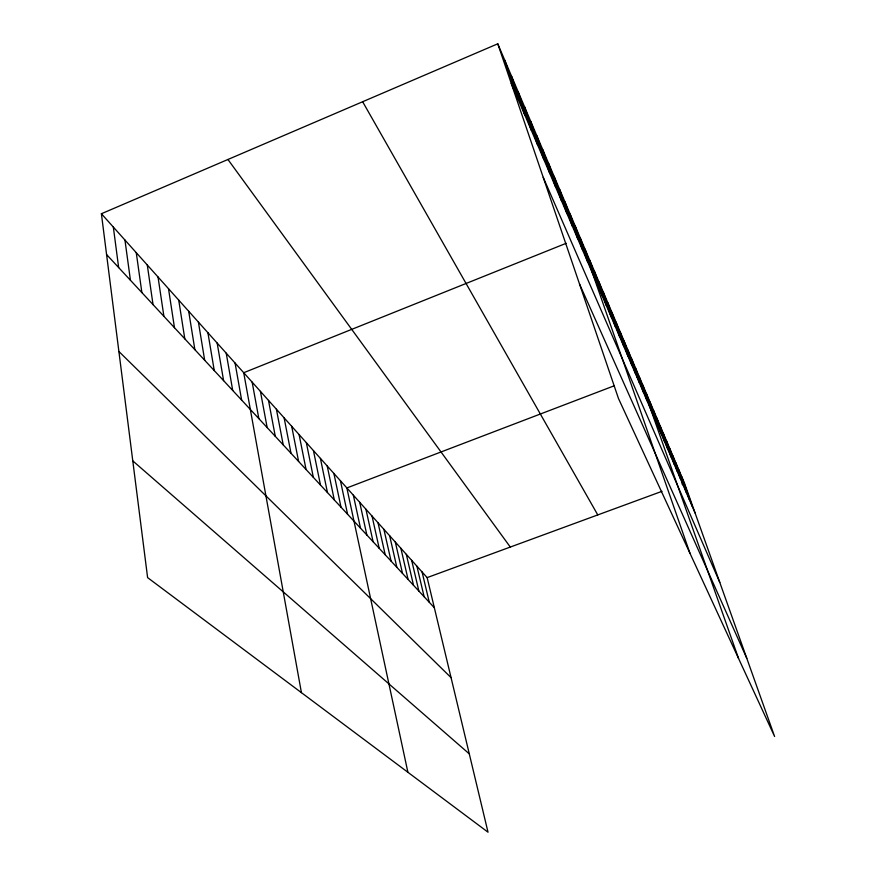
<?xml version="1.0" encoding="UTF-8"?>
<svg xmlns="http://www.w3.org/2000/svg" width="876" height="876" viewBox="0 0 876 876"><rect width="100%" height="100%" fill="white"/><g stroke="black" fill="none" stroke-linecap="round" stroke-linejoin="round"><path stroke-width="1.31" d="M101.397 213.733L427.138 577.612L488.02 832.2L147.606 577.623L101.397 213.733L497.776 43.8L684.441 483.07L774.603 736.497L618.489 398.525L497.776 43.8M566.214 243.287L243.714 372.716L301.421 692.653M577.634 238.699L580.164 237.681L689.938 553.205M614.175 385.812L346.863 487.943L407.898 772.282M636.699 377.206L639.064 376.297L738.523 658.369M427.138 577.612L661.982 491.326M681.944 483.99L684.441 483.07M132.78 460.875L469.273 753.842M118.895 351.495L451.063 677.641M106.576 254.544L434.343 607.736M227.946 159.487L510.303 547.062M362.642 101.736L597.771 514.924M579.529 284.043L746.79 658.314M543.23 177.368L719.798 582.452M511.212 83.275L695.073 512.975M681.583 476.369L692.292 506.459M678.681 469.525L689.445 499.813M675.725 462.561L686.554 493.057M672.702 455.465L683.598 486.158M669.636 448.227L680.597 479.128M666.505 440.858L677.531 471.956M663.307 433.335L674.4 464.652M660.044 425.67L671.213 457.195M656.726 417.852L667.95 449.585M653.332 409.88L664.632 441.822M649.882 401.745L661.238 433.905M646.346 393.433L657.777 425.813M642.743 384.958L654.252 417.556M635.418 367.723L647.068 400.759M631.705 358.963L643.411 392.229M627.906 350.028L639.677 383.513M624.03 340.895L635.867 374.61M620.066 331.577L631.979 365.511M616.014 322.05L628.004 356.214M611.875 312.316L623.931 346.699M607.648 302.362L619.77 336.986M603.323 292.19L615.521 327.044M598.899 281.776L611.163 316.871M594.377 271.133L606.718 306.469M589.756 260.249L602.151 295.814M585.015 249.102L597.487 284.908M575.203 225.997L587.818 262.296M570.112 214.029L582.792 250.569M564.9 201.765L577.656 238.546M559.567 189.194L572.378 226.216M554.092 176.306L566.969 213.58M548.475 163.089L561.417 200.604M542.704 149.533L555.723 187.3M536.791 135.616L549.876 173.623M530.725 121.326L543.865 159.585M524.494 106.664L537.7 145.164M518.088 91.586L531.349 130.338M511.507 76.102L524.833 115.095M504.74 60.181L518.121 99.415M422.079 571.951L429.284 602.283M416.91 566.192L424.126 596.72M411.665 560.322L418.87 591.059M406.311 554.344L413.527 585.299M400.869 548.266L408.074 579.43M395.317 542.058L402.522 573.441M389.656 535.74L396.861 567.341M383.896 529.312L391.09 561.133M378.027 522.742L385.21 554.793M372.037 516.052L379.209 548.332M365.927 509.23L373.099 541.74M359.697 502.276L366.858 535.017M353.346 495.181L360.496 528.151M340.446 480.771L347.564 514.223M333.898 473.456L340.994 507.138M327.23 465.999L334.293 499.922M320.408 458.389L327.449 492.553M313.455 450.614L320.474 485.03M306.348 442.687L313.334 477.343M299.099 434.584L306.053 469.492M291.697 426.305L298.606 461.477M284.131 417.863L291.007 453.275M276.4 409.223L283.233 444.899M268.494 400.398L275.283 436.336M260.424 391.375L267.158 427.587M252.157 382.155L258.847 418.618M235.075 363.058L241.634 400.08M226.227 353.181L232.72 390.477M217.171 343.063L223.599 380.644M207.908 332.716L214.259 370.57M198.414 322.116L204.677 360.255M188.69 311.243L194.866 349.677M178.726 300.118L184.803 338.837M168.51 288.708L174.477 327.712M158.03 277.002L163.9 316.313M147.288 265.001L153.037 304.607M136.262 252.682L141.879 292.584M124.95 240.046L130.436 280.243M113.332 227.07L118.665 267.574"/></g></svg>
